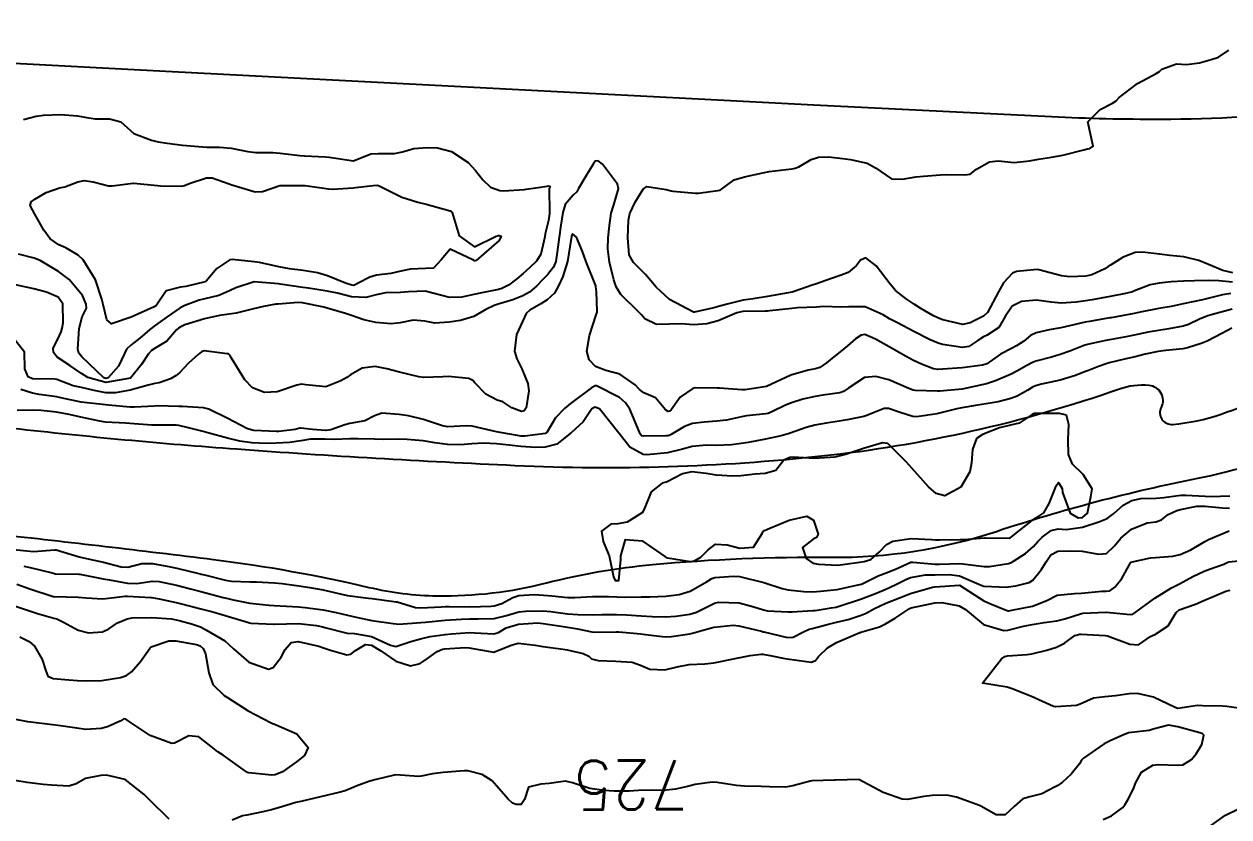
# Model space of a CAD drawing. Header units: metres. Extents: x 318500 to 325275, y 7408834 to 7428799.
# Drawn here: x 322513.9 to 322612.5, y 7418148.9 to 7418213.7 of the extents above; entities that cross this region are included whole.
import ezdxf
from ezdxf.enums import TextEntityAlignment as Align

# ---------------------------------------------------------------- set-up
doc = ezdxf.new("R2010")
doc.units = ezdxf.units.M
doc.header["$MEASUREMENT"] = 0
for name, color, linetype in [('Cotas', 45, 'Continuous'), ('Curvas de Nivel 1m', 11, 'Continuous'), ('Curvas de Nivel 5m', 15, 'Continuous'), ('Hidrografia', 140, 'Continuous'), ('Vias Primárias', 230, 'Continuous')]:
    doc.layers.add(name, color=color, linetype=linetype)
doc.styles.add('Style-STANDARD', font='STANDARD.shx')

msp = doc.modelspace()

# ---------------------------------------------------------------- linework, layer by layer
at = {"layer": 'Curvas de Nivel 1m', "flags": 128}
for points, elevation in [([(322612.777, 7418193.364), (322611.984, 7418193.562), (322610.787, 7418194.042), (322610.017, 7418194.366), (322608.796, 7418194.659), (322607.643, 7418194.776), (322606.799, 7418194.873), (322605.391, 7418195.061), (322604.8, 7418195.02), (322603.834, 7418194.634), (322602.785, 7418193.996), (322602.606, 7418193.869), (322602.318, 7418193.695), (322601.272, 7418193.206), (322600.771, 7418193.094), (322599.456, 7418193.043), (322598.771, 7418193.114), (322596.937, 7418193.608), (322596.778, 7418193.628), (322595.094, 7418193.468), (322594.773, 7418193.33), (322594.028, 7418192.534), (322593.632, 7418191.807), (322592.733, 7418190.13), (322592.405, 7418189.825), (322591.298, 7418189.264), (322590.719, 7418189.146), (322589.079, 7418189.512), (322588.727, 7418189.647), (322588.255, 7418189.877), (322587.288, 7418190.444), (322586.739, 7418190.79), (322586.067, 7418191.234), (322585.217, 7418191.923), (322584.758, 7418192.434), (322583.614, 7418193.942), (322582.789, 7418194.578), (322582.349, 7418194.394), (322582.021, 7418193.961), (322581.346, 7418193.397), (322580.768, 7418193.179), (322579.9, 7418192.856), (322578.757, 7418192.469), (322578.405, 7418192.364), (322577.462, 7418192.023), (322576.748, 7418191.789), (322576.438, 7418191.725), (322574.744, 7418191.435), (322573.573, 7418191.24), (322572.74, 7418191.113), (322571.428, 7418190.797), (322570.727, 7418190.594), (322570.344, 7418190.498), (322568.761, 7418190.139), (322568.72, 7418190.134), (322568.688, 7418190.14), (322566.735, 7418191.179), (322565.64, 7418192.177), (322564.765, 7418193.213), (322563.785, 7418194.205), (322563.418, 7418194.842), (322563.314, 7418196.212), (322563.374, 7418197.659), (322563.485, 7418198.21), (322563.915, 7418199.133), (322564.57, 7418200.194), (322564.862, 7418200.419), (322566.453, 7418200.174), (322566.858, 7418200.051), (322566.999, 7418200.027), (322568.856, 7418199.878), (322569.11, 7418199.882), (322570.86, 7418200.11), (322572.004, 7418200.963), (322572.871, 7418201.207), (322574.348, 7418201.541), (322574.876, 7418201.652), (322576.727, 7418201.872), (322576.888, 7418201.891), (322577.007, 7418201.91), (322577.306, 7418202.026), (322578.298, 7418202.614), (322578.898, 7418202.807), (322579.729, 7418202.828), (322580.897, 7418202.698), (322581.539, 7418202.613), (322582.894, 7418202.315), (322583.581, 7418201.943), (322584.877, 7418201.035), (322585.775, 7418201.018), (322586.88, 7418201.204), (322587.506, 7418201.266), (322588.883, 7418201.37), (322589.36, 7418201.388), (322590.883, 7418201.356), (322591.3, 7418201.427), (322591.83, 7418201.836), (322592.896, 7418202.432), (322593.601, 7418202.514), (322594.896, 7418202.376), (322596.172, 7418202.502), (322596.899, 7418202.654), (322597.949, 7418202.803), (322598.902, 7418202.977), (322600.609, 7418203.416), (322600.908, 7418203.486), (322601.091, 7418203.526), (322601.377, 7418203.705), (322600.94, 7418205.71), (322601.939, 7418206.717), (322602.963, 7418207.229), (322603.242, 7418207.41), (322603.486, 7418207.682), (322604.982, 7418208.821), (322606.521, 7418209.637), (322606.802, 7418209.824), (322606.996, 7418209.998), (322608.187, 7418210.433), (322609.002, 7418210.392), (322610.073, 7418210.525), (322611.008, 7418210.79), (322611.605, 7418210.977), (322612.47, 7418211.558)], 726), ([(322513.893, 7418205.903), (322514.93, 7418206.175), (322515.529, 7418206.253), (322516.932, 7418206.308), (322518.315, 7418206.194), (322518.929, 7418206.079), (322519.763, 7418205.956), (322520.927, 7418205.936), (322521.863, 7418205.705), (322522.91, 7418204.75), (322524.365, 7418204.191), (322524.9, 7418204.071), (322525.644, 7418203.967), (322526.897, 7418203.806), (322527.871, 7418203.71), (322528.895, 7418203.643), (322529.916, 7418203.633), (322530.894, 7418203.558), (322532.246, 7418203.27), (322532.889, 7418203.191), (322534.289, 7418203.199), (322534.888, 7418203.151), (322536.495, 7418202.957), (322536.886, 7418202.927), (322538.592, 7418202.836), (322538.884, 7418202.805), (322540.88, 7418202.51), (322542.305, 7418203.072), (322542.89, 7418203.119), (322544.25, 7418203.106), (322544.892, 7418203.243), (322545.814, 7418203.528), (322546.898, 7418203.607), (322547.751, 7418203.564), (322548.893, 7418203.284), (322550.258, 7418202.386), (322550.873, 7418201.722), (322551.461, 7418200.966), (322552.087, 7418200.362), (322552.856, 7418200.08), (322553.141, 7418200.06), (322554.858, 7418200.182), (322554.992, 7418200.184), (322555.804, 7418200.311), (322556.725, 7418200.438), (322556.862, 7418200.459), (322556.98, 7418200.417), (322556.902, 7418200.299), (322556.897, 7418200.262), (322556.91, 7418198.299), (322556.907, 7418198.221), (322556.82, 7418197.629), (322556.565, 7418196.541), (322556.529, 7418196.303), (322556.212, 7418194.88), (322555.848, 7418194.309), (322555.306, 7418193.781), (322554.765, 7418193.298), (322554.23, 7418192.856), (322553.553, 7418192.338), (322553.026, 7418192.066), (322552.745, 7418191.986), (322551.379, 7418191.732), (322550.738, 7418191.581), (322549.749, 7418191.376), (322548.734, 7418191.349), (322547.476, 7418191.682), (322546.741, 7418191.848), (322545.396, 7418191.795), (322544.739, 7418191.74), (322543.493, 7418191.718), (322542.736, 7418191.557), (322541.895, 7418191.33), (322540.733, 7418191.406), (322539.579, 7418191.686), (322538.74, 7418191.854), (322537.204, 7418192.095), (322536.744, 7418192.173), (322534.898, 7418192.438), (322534.748, 7418192.456), (322532.75, 7418192.62), (322531.257, 7418192.12), (322530.739, 7418191.886), (322529.883, 7418191.502), (322528.728, 7418191.226), (322528.279, 7418191.124), (322527.085, 7418190.695), (322526.718, 7418190.507), (322525.654, 7418189.767), (322524.704, 7418189.076), (322524.242, 7418188.727), (322523.403, 7418188.025), (322522.681, 7418187.457), (322522.315, 7418187.116), (322522.163, 7418186.758), (322521.676, 7418185.743), (322520.825, 7418184.777), (322520.639, 7418184.73), (322520.481, 7418184.782), (322518.665, 7418186.499), (322518.415, 7418186.804), (322518.352, 7418187.128), (322518.444, 7418188.804), (322518.71, 7418189.757), (322519.047, 7418190.466), (322519.032, 7418190.797), (322518.73, 7418191.494), (322517.645, 7418192.817), (322516.76, 7418193.481), (322515.272, 7418194.353), (322514.775, 7418194.559), (322513.485, 7418194.873)], 726), ([(322612.624, 7418191.68), (322611.951, 7418191.562), (322610.747, 7418191.269), (322610.314, 7418191.155), (322608.742, 7418190.814), (322607.74, 7418190.62), (322606.738, 7418190.431), (322605.216, 7418190.134), (322604.734, 7418190.042), (322602.831, 7418189.688), (322602.745, 7418189.674), (322602.73, 7418189.67), (322601.058, 7418189.373), (322600.724, 7418189.313), (322599.425, 7418189.023), (322598.717, 7418188.876), (322597.758, 7418188.711), (322596.71, 7418188.459), (322596.243, 7418188.238), (322595.706, 7418187.78), (322595.1, 7418187.38), (322594.691, 7418187.174), (322593.789, 7418186.698), (322592.672, 7418185.923), (322592.601, 7418185.891), (322592.307, 7418185.825), (322590.668, 7418185.602), (322589.048, 7418185.484), (322588.666, 7418185.47), (322588.31, 7418185.518), (322587.325, 7418185.89), (322586.674, 7418186.195), (322586.065, 7418186.524), (322584.691, 7418187.305), (322583.558, 7418187.941), (322582.705, 7418188.305), (322582.388, 7418188.272), (322581.943, 7418187.961), (322581.274, 7418187.389), (322580.684, 7418186.899), (322580.165, 7418186.497), (322579.575, 7418185.991), (322579.03, 7418185.633), (322578.665, 7418185.518), (322578.061, 7418185.406), (322576.66, 7418185.004), (322574.65, 7418184.06), (322572.914, 7418183.809), (322572.646, 7418183.802), (322570.822, 7418183.932), (322570.647, 7418183.942), (322568.831, 7418183.954), (322568.647, 7418183.918), (322567.602, 7418183.184), (322566.871, 7418182.157), (322566.732, 7418182.045), (322566.618, 7418182.029), (322566.41, 7418182.163), (322565.591, 7418183.133), (322564.634, 7418183.559), (322564.27, 7418183.829), (322563.917, 7418184.201), (322562.653, 7418185.07), (322561.514, 7418185.375), (322560.662, 7418185.691), (322560.148, 7418186.248), (322559.97, 7418186.961), (322560.173, 7418188.248), (322560.717, 7418189.933), (322560.81, 7418190.148), (322560.82, 7418190.239), (322560.744, 7418191.808), (322560.711, 7418192.241), (322560.703, 7418192.288), (322559.908, 7418194.253), (322559.623, 7418195.092), (322559.121, 7418196.265), (322558.804, 7418196.538), (322558.715, 7418196.358), (322558.701, 7418196.271), (322558.686, 7418196.158), (322558.386, 7418194.276), (322557.992, 7418193.051), (322557.651, 7418192.286), (322557.333, 7418191.699), (322556.733, 7418191.147), (322556.207, 7418190.826), (322555.31, 7418190.314), (322555.002, 7418190.032), (322554.711, 7418189.39), (322554.228, 7418188.327), (322554.044, 7418186.965), (322554.24, 7418186.326), (322554.658, 7418185.503), (322555.148, 7418184.315), (322555.233, 7418183.715), (322554.996, 7418182.316), (322554.842, 7418182.092), (322554.616, 7418182.038), (322553.831, 7418182.332), (322553.089, 7418182.808), (322552.626, 7418182.953), (322551.697, 7418183.431), (322550.813, 7418184.377), (322550.643, 7418184.551), (322550.304, 7418184.725), (322548.647, 7418184.898), (322548.198, 7418184.855), (322546.646, 7418184.804), (322546.217, 7418184.866), (322544.652, 7418185.231), (322543.619, 7418185.507), (322542.658, 7418185.691), (322541.593, 7418185.559), (322540.648, 7418185.018), (322540.343, 7418184.816), (322539.843, 7418184.522), (322538.635, 7418184.044), (322536.977, 7418184.216), (322536.637, 7418184.254), (322536.247, 7418184.176), (322534.631, 7418183.644), (322533.608, 7418183.583), (322532.633, 7418183.95), (322532.013, 7418184.626), (322530.914, 7418186.39), (322530.775, 7418186.639), (322530.671, 7418186.73), (322530.567, 7418186.747), (322528.675, 7418186.985), (322528.445, 7418186.902), (322528.172, 7418186.677), (322527.385, 7418185.963), (322526.647, 7418185.197), (322526.382, 7418184.964), (322525.931, 7418184.707), (322524.989, 7418184.364), (322524.636, 7418184.313), (322524.088, 7418184.181), (322522.63, 7418183.763), (322521.417, 7418183.557), (322520.628, 7418183.56), (322519.687, 7418183.732), (322518.632, 7418183.978), (322517.96, 7418184.136), (322516.638, 7418184.628), (322516.463, 7418184.657), (322514.638, 7418184.708), (322514.278, 7418184.864), (322514.012, 7418185.504), (322513.991, 7418186.867), (322512.695, 7418188.514)], 724), ([(322612.738, 7418190.383), (322611.114, 7418189.954), (322610.733, 7418189.837), (322610.106, 7418189.589), (322609.178, 7418189.148), (322608.721, 7418188.996), (322607.565, 7418188.774), (322606.715, 7418188.645), (322605.855, 7418188.5), (322604.709, 7418188.258), (322604.214, 7418188.161), (322602.703, 7418187.888), (322602.537, 7418187.857), (322601.75, 7418187.7), (322600.895, 7418187.51), (322600.696, 7418187.445), (322599.466, 7418186.951), (322598.684, 7418186.671), (322597.967, 7418186.464), (322596.675, 7418186.129), (322596.421, 7418186.025), (322595.958, 7418185.777), (322595.128, 7418185.323), (322594.663, 7418185.086), (322593.378, 7418184.53), (322592.655, 7418184.285), (322590.65, 7418183.85), (322588.831, 7418183.684), (322588.647, 7418183.679), (322586.814, 7418183.731), (322586.648, 7418183.759), (322586.302, 7418183.903), (322584.657, 7418184.618), (322583.6, 7418184.877), (322582.658, 7418184.795), (322581.396, 7418183.969), (322580.964, 7418183.656), (322580.644, 7418183.548), (322579.273, 7418183.362), (322578.639, 7418183.256), (322577.626, 7418183.024), (322576.63, 7418182.71), (322576.157, 7418182.507), (322575.207, 7418182.051), (322574.804, 7418181.871), (322574.616, 7418181.826), (322573.018, 7418181.672), (322572.613, 7418181.599), (322571.38, 7418181.327), (322570.607, 7418181.229), (322569.567, 7418181.164), (322568.603, 7418181.031), (322567.96, 7418180.786), (322566.875, 7418180.157), (322566.686, 7418180.062), (322566.589, 7418180.035), (322566.449, 7418180.023), (322564.588, 7418179.997), (322564.444, 7418180.049), (322564.337, 7418180.194), (322564.138, 7418180.656), (322563.479, 7418182.207), (322563.139, 7418182.727), (322562.63, 7418183.171), (322560.743, 7418184.135), (322560.639, 7418184.125), (322560.352, 7418183.959), (322558.624, 7418182.674), (322558.13, 7418182.277), (322557.392, 7418181.505), (322556.691, 7418180.298), (322556.642, 7418180.246), (322556.589, 7418180.232), (322554.895, 7418180.007), (322554.585, 7418180.018), (322552.59, 7418180.35), (322550.597, 7418180.818), (322550.131, 7418180.851), (322548.596, 7418180.772), (322548.155, 7418180.848), (322546.604, 7418181.372), (322545.396, 7418181.661), (322544.61, 7418181.783), (322543.196, 7418181.89), (322542.608, 7418181.683), (322541.826, 7418181.268), (322540.598, 7418181.045), (322540.168, 7418180.944), (322539.037, 7418180.533), (322538.659, 7418180.469), (322538.589, 7418180.467), (322537.526, 7418180.551), (322536.592, 7418180.662), (322536.501, 7418180.651), (322536.124, 7418180.567), (322534.783, 7418180.392), (322534.587, 7418180.386), (322532.737, 7418180.469), (322532.588, 7418180.488), (322532.155, 7418180.624), (322530.602, 7418181.455), (322529.069, 7418182.207), (322528.615, 7418182.326), (322526.886, 7418182.426), (322526.616, 7418182.434), (322524.853, 7418182.481), (322524.616, 7418182.474), (322522.979, 7418182.381), (322522.615, 7418182.392), (322520.84, 7418182.554), (322520.617, 7418182.576), (322518.62, 7418182.8), (322516.952, 7418183.154), (322516.624, 7418183.223), (322515.179, 7418183.405), (322514.627, 7418183.525), (322513.682, 7418183.817)], 723), ([(322612.719, 7418188.827), (322611.879, 7418188.396), (322610.703, 7418187.776), (322610.566, 7418187.718), (322610.193, 7418187.588), (322609.077, 7418187.221), (322608.693, 7418187.143), (322607.315, 7418186.999), (322606.69, 7418186.932), (322605.611, 7418186.721), (322604.682, 7418186.478), (322604.031, 7418186.318), (322602.675, 7418185.998), (322602.437, 7418185.929), (322601.804, 7418185.699), (322600.995, 7418185.378), (322600.665, 7418185.256), (322599.919, 7418184.978), (322598.658, 7418184.582), (322597.141, 7418184.249), (322596.654, 7418184.124), (322596.41, 7418184.015), (322596.029, 7418183.776), (322595.154, 7418183.273), (322594.639, 7418183.077), (322593.613, 7418182.827), (322592.633, 7418182.66), (322591.916, 7418182.545), (322590.627, 7418182.323), (322590.229, 7418182.243), (322588.697, 7418181.869), (322588.638, 7418181.851), (322588.62, 7418181.846), (322586.932, 7418181.579), (322586.616, 7418181.605), (322585.682, 7418181.909), (322584.625, 7418182.275), (322584.273, 7418182.277), (322583.46, 7418181.937), (322582.866, 7418181.697), (322582.615, 7418181.625), (322581.247, 7418181.334), (322580.609, 7418181.223), (322579.53, 7418181.066), (322578.604, 7418180.904), (322577.898, 7418180.713), (322576.593, 7418180.248), (322576.431, 7418180.194), (322575.863, 7418180.041), (322574.587, 7418179.759), (322573.166, 7418179.492), (322572.583, 7418179.401), (322571.793, 7418179.303), (322570.581, 7418179.255), (322569.743, 7418179.284), (322568.58, 7418179.167), (322567.785, 7418178.94), (322566.575, 7418178.66), (322564.863, 7418178.476), (322564.573, 7418178.51), (322563.481, 7418179.114), (322562.61, 7418180.22), (322562.59, 7418180.252), (322561.004, 7418182.236), (322560.621, 7418182.39), (322560.368, 7418182.244), (322559.67, 7418181.188), (322558.683, 7418180.269), (322558.627, 7418180.231), (322558.589, 7418180.195), (322557.501, 7418179.361), (322556.572, 7418179.101), (322555.807, 7418179.072), (322554.573, 7418179.169), (322553.623, 7418179.285), (322552.576, 7418179.39), (322551.514, 7418179.428), (322550.575, 7418179.375), (322549.654, 7418179.309), (322548.574, 7418179.322), (322547.527, 7418179.465), (322546.578, 7418179.617), (322545.282, 7418179.747), (322544.58, 7418179.773), (322543.302, 7418179.75), (322542.579, 7418179.753), (322541.278, 7418179.801), (322540.579, 7418179.794), (322539.369, 7418179.737), (322538.578, 7418179.753), (322537.375, 7418179.755), (322536.576, 7418179.641), (322535.652, 7418179.496), (322534.573, 7418179.428), (322533.764, 7418179.411), (322532.573, 7418179.463), (322531.598, 7418179.607), (322530.578, 7418179.842), (322528.972, 7418180.276), (322528.586, 7418180.382), (322527.394, 7418180.688), (322526.593, 7418180.885), (322526.392, 7418180.903), (322524.593, 7418180.905), (322524.406, 7418180.91), (322522.594, 7418181.049), (322522.279, 7418181.071), (322520.596, 7418181.162), (322520.156, 7418181.225), (322518.602, 7418181.573), (322517.632, 7418181.787), (322516.607, 7418181.969), (322515.35, 7418182.108), (322514.609, 7418182.123), (322513.387, 7418182.094)], 722), ([(322512.54, 7418170.798), (322514.456, 7418170.599), (322514.725, 7418170.587), (322516.458, 7418170.726), (322516.578, 7418170.709), (322518.45, 7418170.145), (322519.29, 7418169.948), (322520.444, 7418169.705), (322521.876, 7418169.321), (322522.438, 7418169.311), (322523.584, 7418169.591), (322524.443, 7418169.594), (322525.788, 7418169.359), (322526.438, 7418169.219), (322528.35, 7418168.753), (322528.431, 7418168.731), (322528.693, 7418168.666), (322530.424, 7418168.227), (322530.906, 7418168.151), (322532.422, 7418168.107), (322532.941, 7418168.093), (322534.421, 7418168.016), (322535.04, 7418167.962), (322536.418, 7418167.778), (322537.321, 7418167.647), (322538.414, 7418167.456), (322539.803, 7418167.125), (322540.407, 7418166.998), (322542.109, 7418166.779), (322542.404, 7418166.742), (322544.38, 7418166.48), (322544.4, 7418166.478), (322544.454, 7418166.459), (322545.957, 7418165.998), (322546.395, 7418165.967), (322548.051, 7418166.059), (322548.397, 7418166.085), (322548.698, 7418166.096), (322550.397, 7418166.061), (322552.145, 7418166.102), (322552.398, 7418166.136), (322553.017, 7418166.341), (322553.916, 7418166.819), (322554.41, 7418166.974), (322555.664, 7418167.061), (322556.417, 7418167.025), (322557.096, 7418166.969), (322558.416, 7418166.836), (322558.984, 7418166.83), (322560.417, 7418166.911), (322561.742, 7418166.902), (322562.417, 7418166.874), (322563.07, 7418166.864), (322564.417, 7418166.876), (322565.122, 7418166.884), (322566.418, 7418166.935), (322567.513, 7418167.055), (322568.422, 7418167.328), (322569.808, 7418168.119), (322570.176, 7418168.372), (322570.435, 7418168.459), (322571.949, 7418168.575), (322572.437, 7418168.531), (322574.43, 7418168.06), (322575.948, 7418167.56), (322576.424, 7418167.463), (322577.715, 7418167.303), (322578.423, 7418167.298), (322579.077, 7418167.34), (322580.425, 7418167.485), (322582.397, 7418167.918), (322582.43, 7418167.926), (322582.477, 7418167.949), (322583.783, 7418168.586), (322584.444, 7418168.835), (322585.216, 7418169.145), (322586.457, 7418169.7), (322586.634, 7418169.72), (322588.455, 7418169.541), (322588.782, 7418169.538), (322590.456, 7418169.59), (322590.725, 7418169.568), (322592.453, 7418169.352), (322592.904, 7418169.363), (322594.457, 7418169.599), (322594.6, 7418169.645), (322594.854, 7418169.784), (322595.831, 7418170.408), (322596.478, 7418170.99), (322596.844, 7418171.397), (322597.207, 7418171.753), (322597.944, 7418172.297), (322598.497, 7418172.437), (322599.156, 7418172.39), (322600.499, 7418172.568), (322601.822, 7418173.016), (322602.506, 7418173.277), (322603.059, 7418173.682), (322603.826, 7418174.365), (322604.527, 7418174.761), (322605.273, 7418174.905), (322606.53, 7418174.945), (322607.151, 7418175.004), (322608.533, 7418175.174), (322608.949, 7418175.189), (322610.533, 7418175.097), (322611.03, 7418175.075), (322612.534, 7418175.128)], 722), ([(322513.922, 7418169.381), (322514.436, 7418169.274), (322516.232, 7418168.833), (322516.429, 7418168.78), (322516.488, 7418168.771), (322518.429, 7418168.742), (322518.498, 7418168.73), (322520.423, 7418168.337), (322520.941, 7418168.254), (322522.419, 7418168), (322523.181, 7418167.976), (322524.422, 7418168.156), (322525.003, 7418168.133), (322526.417, 7418167.824), (322527.552, 7418167.544), (322528.41, 7418167.314), (322530.215, 7418166.831), (322530.402, 7418166.785), (322531.044, 7418166.634), (322532.397, 7418166.366), (322533.987, 7418166.188), (322534.396, 7418166.157), (322535.91, 7418166.082), (322536.395, 7418166.062), (322536.931, 7418166.018), (322538.393, 7418165.821), (322539.476, 7418165.609), (322540.389, 7418165.381), (322541.101, 7418165.213), (322542.385, 7418164.936), (322544.138, 7418164.707), (322544.382, 7418164.667), (322544.58, 7418164.655), (322546.383, 7418164.77), (322546.765, 7418164.806), (322548.386, 7418164.964), (322549.714, 7418165.059), (322550.387, 7418165.07), (322551.085, 7418165.067), (322552.388, 7418165.12), (322553.41, 7418165.354), (322554.393, 7418165.639), (322554.99, 7418165.718), (322556.401, 7418165.725), (322557.009, 7418165.682), (322558.398, 7418165.496), (322559.23, 7418165.426), (322560.398, 7418165.418), (322561.194, 7418165.436), (322562.398, 7418165.43), (322563.204, 7418165.402), (322564.397, 7418165.325), (322565.311, 7418165.261), (322566.396, 7418165.234), (322567.252, 7418165.296), (322568.4, 7418165.465), (322568.922, 7418165.613), (322569.926, 7418166.117), (322570.412, 7418166.355), (322570.741, 7418166.433), (322572.413, 7418166.377), (322573.623, 7418166.068), (322574.406, 7418165.803), (322574.731, 7418165.73), (322576.404, 7418165.643), (322576.767, 7418165.663), (322578.406, 7418165.753), (322578.63, 7418165.774), (322579.95, 7418165.985), (322580.348, 7418166.043), (322580.411, 7418166.053), (322580.511, 7418166.078), (322582.418, 7418166.724), (322583.709, 7418167.217), (322584.426, 7418167.512), (322584.71, 7418167.634), (322585.285, 7418167.911), (322586.044, 7418168.296), (322586.438, 7418168.448), (322587.657, 7418168.667), (322588.442, 7418168.683), (322589.598, 7418168.697), (322590.441, 7418168.586), (322592.199, 7418167.822), (322592.429, 7418167.744), (322594.313, 7418167.676), (322594.429, 7418167.682), (322595.043, 7418167.781), (322596.138, 7418168.061), (322596.437, 7418168.239), (322597.128, 7418169.075), (322597.52, 7418169.749), (322597.911, 7418170.303), (322598.473, 7418170.614), (322599.554, 7418170.644), (322600.473, 7418170.6), (322601.8, 7418170.36), (322602.471, 7418170.428), (322603.121, 7418171.033), (322603.631, 7418171.669), (322604.497, 7418172.404), (322605.792, 7418172.929), (322606.504, 7418173.014), (322606.964, 7418173.167), (322607.497, 7418173.62), (322608.198, 7418173.93), (322608.516, 7418174.014), (322609.833, 7418174.278), (322610.521, 7418174.284), (322611.917, 7418174.161), (322612.519, 7418174.134)], 723), ([(322513.367, 7418167.919), (322514.41, 7418167.534), (322516.315, 7418166.917), (322516.401, 7418166.902), (322518.361, 7418166.84), (322518.401, 7418166.838), (322519.019, 7418166.794), (322520.399, 7418166.728), (322520.863, 7418166.773), (322522.213, 7418166.943), (322522.403, 7418166.943), (322524.302, 7418166.821), (322524.401, 7418166.816), (322524.986, 7418166.714), (322526.397, 7418166.409), (322527.782, 7418166.067), (322528.392, 7418165.907), (322529.376, 7418165.642), (322530.387, 7418165.349), (322532.208, 7418164.795), (322532.381, 7418164.751), (322532.503, 7418164.739), (322534.38, 7418164.634), (322534.43, 7418164.639), (322536.381, 7418164.698), (322537.871, 7418164.545), (322538.378, 7418164.429), (322538.532, 7418164.384), (322540.371, 7418163.904), (322540.979, 7418163.892), (322542.367, 7418163.624), (322543.902, 7418162.92), (322544.355, 7418162.815), (322545.577, 7418163.227), (322546.365, 7418163.442), (322547.16, 7418163.626), (322548.371, 7418163.811), (322548.908, 7418163.859), (322550.374, 7418163.95), (322550.808, 7418163.939), (322552.373, 7418163.867), (322552.745, 7418163.974), (322553.382, 7418164.335), (322554.383, 7418164.646), (322555.946, 7418164.743), (322556.386, 7418164.712), (322558.231, 7418164.423), (322558.382, 7418164.4), (322559.211, 7418164.258), (322560.377, 7418164.026), (322560.612, 7418164.002), (322562.377, 7418164.013), (322562.586, 7418164.008), (322564.375, 7418163.844), (322564.771, 7418163.787), (322566.372, 7418163.603), (322566.889, 7418163.638), (322568.376, 7418163.857), (322568.611, 7418163.902), (322569.363, 7418164.125), (322570.15, 7418164.347), (322570.384, 7418164.394), (322571.924, 7418164.549), (322572.387, 7418164.513), (322574.235, 7418164.061), (322574.379, 7418164.022), (322574.428, 7418164.011), (322576.373, 7418163.558), (322576.825, 7418163.572), (322577.681, 7418164.01), (322578.157, 7418164.23), (322578.384, 7418164.298), (322579.722, 7418164.654), (322580.392, 7418164.803), (322581.329, 7418165.033), (322582.401, 7418165.374), (322582.799, 7418165.55), (322583.488, 7418165.934), (322584.414, 7418166.368), (322585.52, 7418166.808), (322586.422, 7418167.148), (322588.222, 7418167.667), (322588.428, 7418167.701), (322590.43, 7418167.84), (322592.417, 7418166.563), (322592.932, 7418166.329), (322594.254, 7418165.792), (322594.409, 7418165.737), (322594.463, 7418165.736), (322594.723, 7418165.785), (322596.414, 7418166.125), (322597.584, 7418166.582), (322598.423, 7418167.006), (322599.854, 7418167.148), (322600.425, 7418167.191), (322602.069, 7418167.328), (322602.426, 7418167.328), (322602.728, 7418167.376), (322603.146, 7418167.673), (322603.725, 7418168.382), (322604.416, 7418169.66), (322604.433, 7418169.687), (322604.461, 7418169.711), (322606.044, 7418170.059), (322606.467, 7418170.106), (322607.88, 7418170.205), (322608.471, 7418170.331), (322609.344, 7418170.73), (322610.487, 7418171.395), (322610.605, 7418171.462), (322610.792, 7418171.575), (322612.497, 7418172.268)], 724), ([(322614.187, 7418157.636), (322612.306, 7418157.923), (322611.932, 7418157.929), (322610.306, 7418157.961), (322609.906, 7418157.984), (322608.302, 7418157.757), (322608.068, 7418157.839), (322606.316, 7418158.673), (322604.992, 7418158.978), (322604.319, 7418158.946), (322603.205, 7418158.782), (322602.315, 7418158.711), (322601.403, 7418158.604), (322600.306, 7418158.117), (322600.012, 7418158.006), (322598.302, 7418157.89), (322598.121, 7418157.924), (322596.315, 7418158.738), (322594.741, 7418159.367), (322594.325, 7418159.482), (322592.33, 7418159.82), (322593.87, 7418161.797), (322594.139, 7418162.007), (322594.354, 7418162.052), (322595.961, 7418162.161), (322596.357, 7418162.225), (322597.589, 7418162.52), (322598.365, 7418162.762), (322599.014, 7418163.087), (322599.88, 7418163.717), (322600.266, 7418163.828), (322600.382, 7418163.839), (322602.341, 7418163.72), (322602.381, 7418163.716), (322602.551, 7418163.678), (322604.37, 7418163.004), (322605.077, 7418162.942), (322606.047, 7418163.635), (322606.278, 7418163.735), (322606.382, 7418163.771), (322607.489, 7418164.518), (322608.157, 7418165.604), (322608.412, 7418165.804), (322609.734, 7418166.27), (322610.42, 7418166.573), (322612.218, 7418167.343), (322612.429, 7418167.404), (322612.559, 7418167.419)], 726), ([(322513.611, 7418163.617), (322514.356, 7418163.238), (322514.801, 7418162.853), (322515.43, 7418161.747), (322515.729, 7418160.839), (322515.885, 7418160.405), (322516.314, 7418160.21), (322517.606, 7418160.104), (322518.312, 7418160.039), (322519.092, 7418160.013), (322520.313, 7418160.046), (322521.838, 7418160.28), (322522.317, 7418160.455), (322522.736, 7418160.744), (322523.475, 7418161.591), (322524.258, 7418162.721), (322524.307, 7418162.764), (322524.351, 7418162.787), (322525.782, 7418163.283), (322526.359, 7418163.285), (322528.048, 7418162.981), (322528.353, 7418162.871), (322528.6, 7418162.666), (322528.785, 7418162.222), (322529.05, 7418160.659), (322529.379, 7418159.722), (322530.302, 7418158.82), (322530.575, 7418158.637), (322532.284, 7418157.55), (322534.151, 7418156.592), (322534.269, 7418156.531), (322534.369, 7418156.488), (322536.257, 7418155.669), (322537.184, 7418154.551), (322536.874, 7418153.913), (322536.228, 7418153.384), (322535.078, 7418152.577), (322534.471, 7418152.332), (322534.216, 7418152.302), (322532.339, 7418152.497), (322532.219, 7418152.524), (322532.06, 7418152.622), (322530.233, 7418153.928), (322529.787, 7418154.198), (322529.249, 7418154.655), (322528.251, 7418155.436), (322527.419, 7418155.516), (322526.243, 7418154.928), (322526.041, 7418154.904), (322524.252, 7418155.553), (322522.471, 7418156.747), (322522.272, 7418156.878), (322522.119, 7418156.905), (322521.856, 7418156.756), (322520.781, 7418156.254), (322520.26, 7418156.12), (322519.008, 7418156.043), (322518.26, 7418156.141), (322516.732, 7418156.354), (322516.264, 7418156.411), (322514.496, 7418156.627), (322514.267, 7418156.652), (322513.125, 7418156.871)], 726), ([(322610.17, 7418147.58), (322612.185, 7418149.043), (322613.202, 7418149.535)], 726)]:
    msp.add_lwpolyline(points, dxfattribs=dict(at, elevation=elevation))
for points, elevation in [([(322552.801, 7418196.418), (322552.967, 7418196.348), (322552.796, 7418195.996), (322550.924, 7418194.378), (322550.811, 7418194.348), (322550.779, 7418194.347), (322550.703, 7418194.381), (322548.789, 7418195.295), (322548.065, 7418194.411), (322547.441, 7418193.749), (322546.769, 7418193.715), (322545.548, 7418193.669), (322544.765, 7418193.483), (322543.937, 7418193.294), (322542.76, 7418193.156), (322542.229, 7418193.016), (322541.265, 7418192.502), (322540.923, 7418192.332), (322540.747, 7418192.338), (322540.237, 7418192.518), (322538.759, 7418193.123), (322537.951, 7418193.359), (322536.765, 7418193.556), (322535.646, 7418193.698), (322534.769, 7418193.846), (322533.195, 7418194.192), (322532.775, 7418194.263), (322530.965, 7418194.451), (322530.777, 7418194.423), (322529.715, 7418193.707), (322528.846, 7418192.669), (322528.791, 7418192.628), (322528.749, 7418192.612), (322527.187, 7418192.25), (322526.742, 7418192.189), (322525.558, 7418191.891), (322524.771, 7418190.719), (322524.747, 7418190.692), (322524.72, 7418190.67), (322524.577, 7418190.58), (322522.71, 7418189.728), (322521.107, 7418189.177), (322520.707, 7418189.524), (322520.405, 7418190.783), (322520.317, 7418191.194), (322519.8, 7418192.79), (322518.774, 7418194.42), (322518.378, 7418194.806), (322517.37, 7418195.406), (322516.788, 7418195.655), (322516.093, 7418196.14), (322515.57, 7418196.848), (322514.82, 7418198.161), (322514.439, 7418198.864), (322514.525, 7418199.173), (322514.838, 7418199.382), (322515.765, 7418199.927), (322516.852, 7418200.294), (322517.277, 7418200.401), (322518.342, 7418200.808), (322518.861, 7418200.906), (322519.608, 7418200.793), (322520.855, 7418200.473), (322521.16, 7418200.471), (322522.859, 7418200.696), (322522.913, 7418200.696), (322524.857, 7418200.498), (322525.095, 7418200.479), (322526.856, 7418200.44), (322527.06, 7418200.494), (322527.542, 7418200.69), (322528.864, 7418201.112), (322529.323, 7418201.121), (322530.713, 7418200.642), (322530.859, 7418200.588), (322530.936, 7418200.562), (322532.85, 7418199.985), (322533.453, 7418200.009), (322534.858, 7418200.489), (322534.949, 7418200.498), (322536.859, 7418200.499), (322536.927, 7418200.492), (322538.855, 7418200.214), (322539.187, 7418200.203), (322540.857, 7418200.313), (322541.039, 7418200.326), (322542.5, 7418200.485), (322542.86, 7418200.512), (322542.974, 7418200.479), (322544.846, 7418199.534), (322546.155, 7418199.125), (322546.838, 7418198.972), (322548.793, 7418198.438), (322548.83, 7418198.43), (322548.866, 7418198.4), (322548.948, 7418198.279), (322549.514, 7418196.393), (322550.791, 7418195.471), (322552.544, 7418196.354), (322552.73, 7418196.422)], 727), ([(322599.177, 7418181.732), (322598.622, 7418181.866), (322598.494, 7418181.869), (322596.621, 7418181.864), (322596.543, 7418181.849), (322596.372, 7418181.772), (322595.309, 7418181.084), (322594.607, 7418180.907), (322593.713, 7418180.693), (322592.596, 7418180.252), (322592.292, 7418180.126), (322591.817, 7418179.828), (322591.502, 7418178.909), (322591.424, 7418177.831), (322591.294, 7418177.098), (322590.54, 7418175.84), (322589.253, 7418175.136), (322588.532, 7418175.329), (322587.894, 7418175.88), (322586.562, 7418177.373), (322586.076, 7418177.905), (322584.585, 7418179.417), (322584.132, 7418179.473), (322582.58, 7418178.991), (322581.12, 7418178.516), (322580.574, 7418178.364), (322580.256, 7418178.3), (322578.572, 7418178.192), (322576.843, 7418178.296), (322576.572, 7418178.264), (322576.074, 7418178.037), (322575.408, 7418177.196), (322574.554, 7418176.968), (322573.73, 7418176.891), (322572.55, 7418176.778), (322571.892, 7418176.748), (322570.551, 7418176.811), (322569.716, 7418176.959), (322568.554, 7418177.098), (322567.778, 7418176.921), (322566.542, 7418176.286), (322566.449, 7418176.254), (322566.124, 7418176.166), (322565.237, 7418175.472), (322564.7, 7418174.187), (322564.506, 7418173.764), (322563.258, 7418172.969), (322562.496, 7418172.834), (322561.915, 7418172.807), (322561.154, 7418172.233), (322561.314, 7418171.395), (322561.783, 7418170.227), (322562.155, 7418168.502), (322562.292, 7418168.221), (322562.43, 7418168.2), (322562.578, 7418168.218), (322562.751, 7418169.92), (322562.734, 7418170.216), (322563.117, 7418171.574), (322564.479, 7418171.46), (322566.343, 7418170.162), (322566.459, 7418170.086), (322566.562, 7418170.056), (322568.454, 7418169.753), (322568.769, 7418169.822), (322569.299, 7418170.127), (322569.874, 7418170.714), (322570.476, 7418171.172), (322571.438, 7418171.134), (322572.471, 7418170.844), (322573.605, 7418170.936), (322574.303, 7418172.062), (322574.354, 7418172.199), (322574.492, 7418172.292), (322574.929, 7418172.488), (322576.501, 7418173.15), (322577.965, 7418173.468), (322578.501, 7418173.149), (322578.873, 7418171.996), (322578.746, 7418171.737), (322578.484, 7418171.604), (322577.589, 7418170.897), (322577.912, 7418170.008), (322578.455, 7418169.641), (322578.912, 7418169.536), (322580.452, 7418169.47), (322580.911, 7418169.515), (322582.457, 7418169.736), (322582.638, 7418169.766), (322583.195, 7418169.939), (322583.873, 7418170.525), (322584.478, 7418171.147), (322584.982, 7418171.416), (322586.486, 7418171.632), (322588.164, 7418171.553), (322588.485, 7418171.536), (322588.811, 7418171.539), (322590.486, 7418171.551), (322590.767, 7418171.556), (322592.488, 7418171.694), (322592.606, 7418171.7), (322594.488, 7418171.673), (322594.574, 7418171.703), (322594.683, 7418171.787), (322596.505, 7418173.213), (322596.842, 7418173.422), (322597.332, 7418173.752), (322597.77, 7418174.498), (322598.252, 7418175.743), (322598.337, 7418175.95), (322598.547, 7418176.213), (322598.829, 7418175.736), (322598.864, 7418175.406), (322599.475, 7418173.726), (322600.131, 7418173.341), (322600.507, 7418173.37), (322600.899, 7418173.706), (322601.179, 7418175.055), (322601.3, 7418175.702), (322600.557, 7418176.876), (322599.69, 7418177.723), (322599.36, 7418178.511), (322599.323, 7418179.729), (322599.386, 7418180.951)], 721)]:
    msp.add_lwpolyline(points, close=True, dxfattribs=dict(at, elevation=elevation))
at = {"layer": 'Curvas de Nivel 5m', "elevation": 725, "flags": 128}
for points in [[(322612.766, 7418192.6), (322611.642, 7418192.692), (322610.767, 7418192.72), (322609.661, 7418192.702), (322608.766, 7418192.675), (322607.759, 7418192.626), (322606.763, 7418192.524), (322606.034, 7418192.368), (322604.753, 7418191.883), (322604.596, 7418191.819), (322604.025, 7418191.671), (322602.747, 7418191.425), (322601.285, 7418191.164), (322600.744, 7418191.066), (322599.983, 7418190.962), (322598.741, 7418190.886), (322597.944, 7418190.954), (322596.744, 7418191.124), (322595.507, 7418191.018), (322594.738, 7418190.622), (322594.179, 7418189.798), (322593.644, 7418188.878), (322592.707, 7418188.268), (322592.4, 7418188.129), (322591.936, 7418187.831), (322591.19, 7418187.345), (322590.691, 7418187.267), (322589.048, 7418187.513), (322588.696, 7418187.603), (322588.042, 7418187.88), (322586.71, 7418188.567), (322585.378, 7418189.262), (322584.725, 7418189.61), (322584.2, 7418189.935), (322582.736, 7418190.573), (322581.352, 7418190.586), (322580.736, 7418190.564), (322579.359, 7418190.616), (322578.735, 7418190.552), (322577.201, 7418190.492), (322576.734, 7418190.453), (322574.93, 7418190.256), (322574.732, 7418190.231), (322574.578, 7418190.215), (322572.731, 7418190.2), (322572.233, 7418190.087), (322570.713, 7418189.425), (322569.77, 7418189.183), (322568.71, 7418189.115), (322567.674, 7418189.186), (322566.71, 7418189.172), (322565.656, 7418189.123), (322564.714, 7418189.603), (322564.44, 7418189.917), (322564.168, 7418190.198), (322562.74, 7418191.58), (322562.375, 7418192.224), (322562.184, 7418192.8), (322561.832, 7418194.229), (322561.696, 7418195.326), (322561.717, 7418196.231), (322561.825, 7418197.219), (322561.968, 7418198.229), (322562.164, 7418198.903), (322562.552, 7418200.223), (322562.475, 7418200.613), (322561.254, 7418202.236), (322560.884, 7418202.509), (322560.649, 7418202.478), (322560.496, 7418202.246), (322559.885, 7418201.269), (322559.296, 7418200.263), (322559.144, 7418199.977), (322558.851, 7418199.701), (322558.187, 7418198.933), (322558.004, 7418198.282), (322557.84, 7418197.259), (322557.7, 7418196.287), (322557.547, 7418195.048), (322557.423, 7418194.29), (322557.25, 7418193.815), (322556.763, 7418193.195), (322556.3, 7418192.761), (322555.87, 7418192.309), (322555.284, 7418191.773), (322554.737, 7418191.47), (322553.912, 7418191.153), (322552.727, 7418190.792), (322552.388, 7418190.692), (322551.694, 7418190.365), (322550.714, 7418189.803), (322549.639, 7418189.462), (322548.709, 7418189.318), (322547.532, 7418189.242), (322546.71, 7418189.406), (322545.763, 7418189.496), (322544.708, 7418189.278), (322543.974, 7418189.201), (322542.708, 7418189.3), (322541.741, 7418189.525), (322540.714, 7418189.885), (322540.229, 7418190.032), (322538.719, 7418190.474), (322538.457, 7418190.543), (322536.725, 7418190.916), (322536.349, 7418190.942), (322534.723, 7418190.81), (322534.53, 7418190.786), (322533.526, 7418190.608), (322532.718, 7418190.411), (322531.29, 7418190.058), (322530.713, 7418189.976), (322529.934, 7418189.874), (322528.709, 7418189.605), (322527.105, 7418189.095), (322526.702, 7418188.924), (322526.564, 7418188.839), (322526.423, 7418188.703), (322525.612, 7418187.785), (322524.677, 7418187.215), (322524.38, 7418187.019), (322524.128, 7418186.728), (322523.538, 7418185.855), (322522.64, 7418184.75), (322520.636, 7418184.395), (322519.156, 7418184.795), (322518.645, 7418185.127), (322517.683, 7418185.786), (322516.665, 7418186.467), (322516.356, 7418186.835), (322516.315, 7418187.196), (322516.686, 7418187.888), (322516.992, 7418188.53), (322517.064, 7418188.825), (322517.142, 7418189.261), (322517.112, 7418190.824), (322516.728, 7418191.365), (322515.795, 7418191.783), (322514.738, 7418192.046), (322513.252, 7418192.365)], [(322513.085, 7418166.182), (322514.389, 7418165.726), (322515.05, 7418165.514), (322516.383, 7418165.147), (322516.627, 7418165.071), (322517.159, 7418164.818), (322518.37, 7418164.16), (322519.21, 7418163.949), (322520.369, 7418164.025), (322520.879, 7418164.266), (322521.587, 7418164.762), (322522.383, 7418165.086), (322522.789, 7418165.148), (322524.385, 7418165.199), (322526.013, 7418165.075), (322526.383, 7418165.008), (322526.632, 7418164.946), (322527.652, 7418164.681), (322528.376, 7418164.417), (322528.868, 7418164.167), (322530.359, 7418163.271), (322531.086, 7418162.633), (322532.334, 7418161.53), (322533.948, 7418160.973), (322534.328, 7418161.112), (322534.972, 7418161.949), (322535.298, 7418162.576), (322535.795, 7418163.132), (322536.36, 7418163.221), (322538.064, 7418162.833), (322538.353, 7418162.744), (322539.009, 7418162.53), (322540.345, 7418162.145), (322540.671, 7418162.18), (322541.057, 7418162.499), (322541.868, 7418162.977), (322542.357, 7418162.918), (322543.109, 7418162.472), (322544.337, 7418161.617), (322545.536, 7418161.238), (322546.335, 7418161.438), (322546.927, 7418161.835), (322547.715, 7418162.41), (322548.15, 7418162.606), (322548.354, 7418162.639), (322550.009, 7418162.729), (322550.355, 7418162.711), (322552.35, 7418162.35), (322553.765, 7418162.923), (322554.361, 7418163.084), (322555.73, 7418162.936), (322556.358, 7418162.823), (322558.017, 7418162.614), (322558.354, 7418162.551), (322559.665, 7418162.25), (322560.134, 7418162.029), (322560.346, 7418161.819), (322560.892, 7418161.687), (322562.344, 7418161.612), (322563.68, 7418161.537), (322564.341, 7418161.305), (322565.121, 7418160.961), (322566.338, 7418160.918), (322567.341, 7418161.149), (322568.342, 7418161.347), (322569.616, 7418161.394), (322570.344, 7418161.473), (322572.091, 7418161.827), (322572.348, 7418161.891), (322572.501, 7418161.926), (322573.332, 7418162.07), (322574.209, 7418162.205), (322574.352, 7418162.192), (322575.081, 7418162.049), (322576.156, 7418161.841), (322576.348, 7418161.816), (322577.933, 7418161.593), (322578.345, 7418161.534), (322578.661, 7418161.683), (322578.92, 7418161.994), (322579.633, 7418162.715), (322580.368, 7418163.152), (322580.948, 7418163.395), (322582.295, 7418163.951), (322582.358, 7418163.972), (322582.38, 7418163.977), (322583.886, 7418164.429), (322584.391, 7418164.662), (322585.174, 7418165.137), (322586.31, 7418165.901), (322586.376, 7418165.935), (322586.41, 7418165.947), (322586.479, 7418165.967), (322588.415, 7418166.392), (322588.982, 7418166.428), (322590.413, 7418166.142), (322590.926, 7418165.835), (322592.392, 7418164.616), (322594.056, 7418164.123), (322594.385, 7418164.153), (322595.686, 7418164.475), (322596.393, 7418164.628), (322597.372, 7418164.773), (322598.398, 7418164.923), (322599.059, 7418165.072), (322600.407, 7418165.525), (322600.56, 7418165.556), (322602.409, 7418165.635), (322602.455, 7418165.634), (322604.407, 7418165.427), (322604.604, 7418165.46), (322604.891, 7418165.653), (322606.421, 7418166.764), (322607.78, 7418167.61), (322608.209, 7418167.828), (322608.435, 7418167.939), (322609.51, 7418168.528), (322610.451, 7418168.976), (322610.89, 7418169.137), (322612.048, 7418169.556), (322612.331, 7418169.683), (322612.463, 7418169.726), (322614.097, 7418169.903)], [(322602.18, 7418148.67), (322602.872, 7418148.985), (322603.788, 7418149.664), (322603.971, 7418149.885), (322604.199, 7418150.277), (322604.673, 7418151.193), (322604.833, 7418151.651), (322605.327, 7418152.55), (322606.242, 7418153.11), (322606.687, 7418153.179), (322608.243, 7418153.109), (322608.699, 7418153.14), (322609.412, 7418153.588), (322609.801, 7418154.038), (322610.262, 7418154.815), (322610.43, 7418155.578), (322610.272, 7418155.711), (322610.095, 7418155.76), (322608.28, 7418156.249), (322607.517, 7418156.376), (322606.276, 7418156.05), (322605.957, 7418155.953), (322604.271, 7418155.755), (322604.192, 7418155.74), (322603.99, 7418155.663), (322602.808, 7418155.131), (322602.262, 7418154.864), (322600.584, 7418153.705), (322600.424, 7418153.531), (322600.243, 7418153.24), (322599.569, 7418152.381), (322598.86, 7418151.73), (322598.484, 7418151.468), (322598.214, 7418151.314), (322597.183, 7418150.773), (322596.202, 7418150.532), (322595.608, 7418150.36), (322594.943, 7418149.779), (322594.183, 7418149.061), (322593.439, 7418149.057), (322592.189, 7418149.766), (322592.071, 7418149.821), (322590.2, 7418150.513), (322589.397, 7418150.657), (322588.202, 7418150.639), (322587.529, 7418150.551), (322586.196, 7418150.324), (322585.755, 7418150.346), (322584.205, 7418150.896), (322582.22, 7418151.95), (322580.301, 7418151.896), (322580.219, 7418151.891), (322578.373, 7418151.843), (322578.217, 7418151.817), (322576.808, 7418151.424), (322576.209, 7418151.33), (322574.914, 7418151.345), (322574.21, 7418151.374), (322572.87, 7418151.413), (322572.21, 7418151.446), (322570.627, 7418151.691), (322570.214, 7418151.722), (322568.813, 7418151.529), (322568.209, 7418151.382), (322567.21, 7418151.145), (322566.203, 7418151.055), (322565.289, 7418151.088), (322564.203, 7418151.054), (322563.414, 7418150.99), (322562.202, 7418151.006), (322561.377, 7418151.053), (322560.205, 7418151.222), (322558.787, 7418151.686), (322558.213, 7418151.802), (322556.877, 7418151.623), (322556.209, 7418151.573), (322555.189, 7418151.327), (322554.875, 7418150.313), (322554.589, 7418149.913), (322554.186, 7418149.91), (322553.885, 7418150.022), (322553.532, 7418150.33), (322552.213, 7418151.851), (322551.397, 7418152.362), (322550.224, 7418152.662), (322549.935, 7418152.67), (322548.221, 7418152.515), (322547.335, 7418152.413), (322546.417, 7418152.227), (322546.217, 7418152.203), (322544.358, 7418152.318), (322544.218, 7418152.305), (322542.735, 7418151.952), (322542.21, 7418151.812), (322541.239, 7418151.46), (322540.198, 7418151.026), (322539.808, 7418150.903), (322538.19, 7418150.54), (322536.584, 7418150.156), (322536.182, 7418150.058), (322535.031, 7418149.723), (322534.173, 7418149.473), (322533.475, 7418149.295), (322532.166, 7418149.045), (322531.815, 7418148.974), (322530.96, 7418148.632)], [(322525.814, 7418148.703), (322524.184, 7418150.315), (322523.779, 7418150.726), (322522.208, 7418151.959), (322520.681, 7418152.305), (322520.212, 7418152.271), (322518.983, 7418152.018), (322518.202, 7418151.589), (322517.617, 7418151.39), (322516.2, 7418151.473), (322515.496, 7418151.545), (322514.203, 7418151.695), (322513.205, 7418151.865), (322512.207, 7418151.986), (322511.152, 7418151.95), (322510.204, 7418151.846), (322509.498, 7418151.62), (322508.696, 7418150.925), (322508.445, 7418150.668), (322508.182, 7418150.415), (322507.416, 7418149.696), (322506.54, 7418148.954), (322506.158, 7418148.745)]]:
    msp.add_lwpolyline(points, dxfattribs=at)
at = {"layer": 'Hidrografia'}
for points in [[(322513.037, 7418180.668, 0.010223), (322531.348, 7418178.963, 0.006705), (322554.083, 7418177.62, 0.03816), (322579.145, 7418178.39, 0.057331), (322603.516, 7418183.879, -0.107052), (322605.923, 7418184.176, -0.529671), (322606.929, 7418182.361, 0.587329), (322607.87, 7418180.968, 0.062304), (322611.828, 7418181.81, 0.030359), (322616.338, 7418183.69, -0.037978), (322622.934, 7418186.322, 0.331694), (322624.881, 7418189.012, -0.354691), (322626.925, 7418191.604, 0.044621), (322634.387, 7418193.999, 0.015967), (322649.792, 7418201.096, 0.037518), (322655.456, 7418204.482, -0.081819), (322661.991, 7418207.642, 0.057342), (322666.504, 7418209.558, -0.030126), (322672.313, 7418212.408, -0.001896), (322678.858, 7418215.113, -0.097077), (322682.8, 7418215.89, 0.116714), (322688.246, 7418217.185, -0.15306), (322697.488, 7418218.697, 0.106022)], [(322511.752, 7418172.005, -0.003744), (322529.442, 7418169.931, -0.026666), (322542.145, 7418167.652, 0.054259), (322547.739, 7418166.964, 0.065855), (322556.655, 7418168.016, -0.039149), (322565.342, 7418169.514, -0.025725), (322579.946, 7418170.114, 0.082969), (322593.459, 7418172.229, -0.031771), (322609.937, 7418176.563, 0.06042), (322618.341, 7418179.296, -0.041492), (322625.247, 7418181.834, 0.065271), (322634.954, 7418185.933, -0.085054), (322642.596, 7418188.812, -0.007019), (322649.892, 7418190.113, 0.139343), (322656.537, 7418193.236, -0.060292), (322666.651, 7418200.093, 0.214113), (322670.234, 7418204.583, -0.342344), (322674.598, 7418207.966, -0.008057), (322678.572, 7418207.901, 0.046841), (322684.073, 7418208.238, 0.094954), (322692.607, 7418211.296, -0.256629), (322703.095, 7418211.621, 0.285289)]]:
    msp.add_lwpolyline(points, format="xyb", dxfattribs=at)
at = {"layer": 'Vias Primárias'}
for points in [[(323715.644, 7420145.548, 0), (323709.04, 7420132.939)], [(323831.088, 7420001.787, 0), (323833.844, 7420008.443, 0.220888)], [(322871.755, 7418055.651, 0.000002), (322880.943, 7418048.886, -0.018146)], [(322512.093, 7418210.56), (322525.54, 7418209.847), (322549.153, 7418208.61), (322578.524, 7418207.081), (322597.953, 7418206.131, 0.012873), (322606.885, 7418205.925, 0.025195), (322620.187, 7418206.63, 0.022384), (322630.961, 7418208.238, 0.037202), (322641.421, 7418211.103, -0.004046), (322647.49, 7418213.206, 0.030402), (322654.384, 7418216.009, -0.019354), (322658.02, 7418217.583), (322663.47, 7418220.139), (322669.215, 7418223.032), (322677.685, 7418227.491), (322692.804, 7418235.373)]]:
    msp.add_lwpolyline(points, format="xyb", dxfattribs=at)

# ---------------------------------------------------------------- texts
at = {"layer": 'Cotas', "style": 'Style-STANDARD'}
msp.add_text('725', height=4, rotation=180.39096, dxfattribs=at).set_placement((322563.594, 7418151.503, 725), align=Align.MIDDLE_CENTER)

doc.saveas('drawing.dxf')
